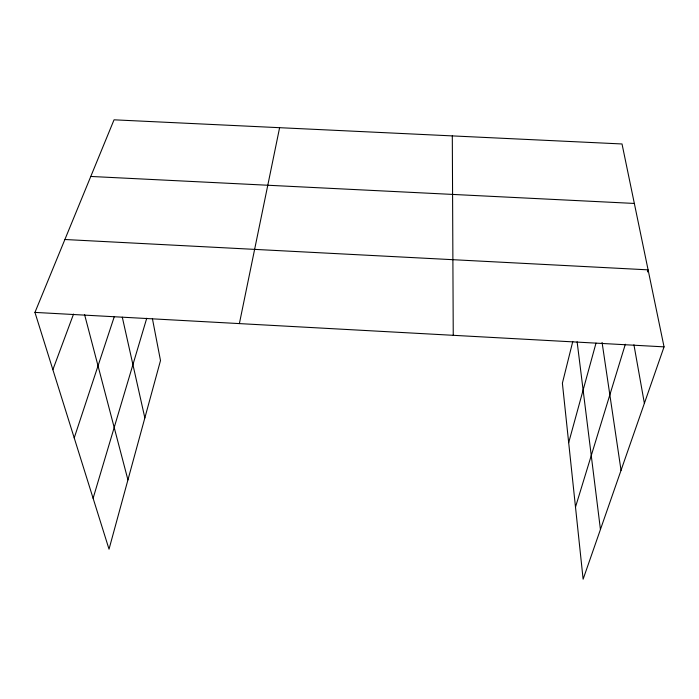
<?xml version="1.0" encoding="UTF-8"?>
<svg xmlns="http://www.w3.org/2000/svg" width="699" height="699" viewBox="0 0 699 699"><rect width="100%" height="100%" fill="white"/><g stroke="black" fill="none" stroke-linecap="round" stroke-linejoin="round"><path stroke-width="1.05" d="M239.381 323.602L279.609 127.681M572.787 341.453L562.389 383.183L583.123 579.183L664.05 346.861L622.023 143.968L114.042 119.817L34.95 312.401L109.027 549.169L160.499 360.562L152.373 318.438M568.68 442.677L596.002 343.13M93.107 498.291L146.755 318.211M575.495 507.072L625.334 344.24M647.466 271.92L648.095 269.849L64.885 239.504M74.216 437.915L114.26 316.752M52.871 369.692L73.544 314.078M90.783 176.454L634.342 203.444M34.95 312.401L664.05 346.861M84.596 314.655L127.934 479.89M122.299 317.197L144.85 417.923M633.932 344.782L644.382 403.314M602.075 342.423L621.035 470.34M577.121 341.785L600.441 529.484M452.305 135.894L453.249 335.319"/></g></svg>
